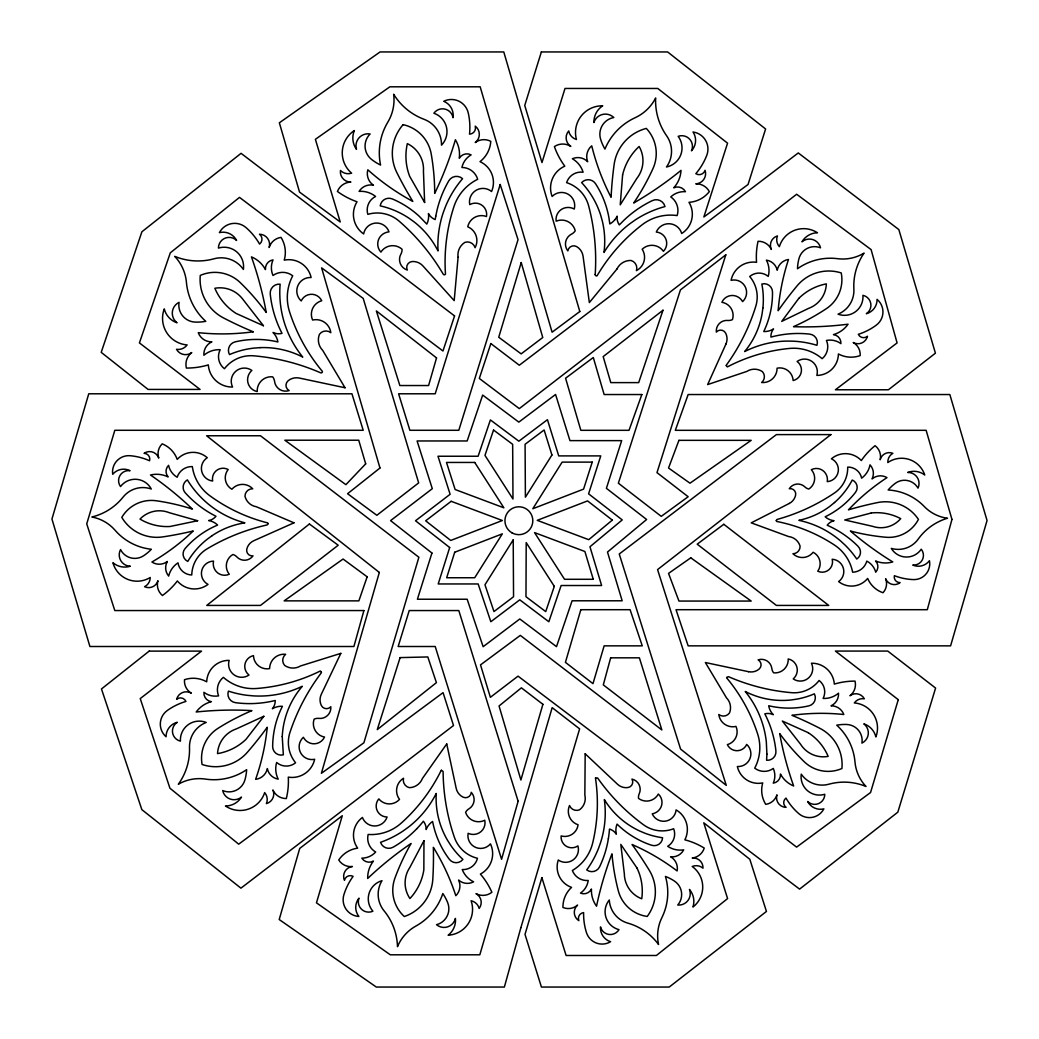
<?xml version="1.0" encoding="UTF-8"?>
<svg xmlns="http://www.w3.org/2000/svg" width="1039" height="1039" viewBox="0 0 1039 1039"><rect width="100%" height="100%" fill="white"/><g stroke="black" fill="none" stroke-linecap="round" stroke-linejoin="round"><path stroke-width="1.5" d="M776.289 520.487L776.627 521.435A162.798 162.798 0 0 1 834.239 544.878A42.391 42.391 0 0 1 852.655 572.216A14.988 14.988 0 0 0 866.799 561.112A17.65 17.65 0 0 1 875.734 572.19A8.143 8.143 0 0 0 875.565 560.956A25.52 25.52 0 0 0 892.774 561.93A325.623 325.623 0 0 1 850.396 531.02A216.164 216.164 0 0 0 885.812 537.241A33.352 33.352 0 0 0 918.437 519.383A39.599 39.599 0 0 0 877.552 502.577A354.13 354.13 0 0 0 848.473 509.824A210.969 210.969 0 0 1 886.994 477.628A12.858 12.858 0 0 0 872.059 478.94A12.39 12.39 0 0 0 870.02 464.849A21.403 21.403 0 0 1 861.63 478.161A13.819 13.819 0 0 0 847.694 467.095A30.365 30.365 0 0 1 834.33 493.083A194.994 194.994 0 0 1 777.172 519.422L776.289 520.487M423.964 840.707L423.847 869.864A54.288 54.288 0 0 1 409.937 898.527A27.624 27.624 0 0 1 409.834 867.461L423.964 840.707M585.178 753.794L584.853 795.134A14.169 14.169 0 0 1 579.567 809.797A7.546 7.546 0 0 1 569.528 805.524A14.182 14.182 0 0 0 578.074 824.771A13.325 13.325 0 0 1 561.138 835.927A10.741 10.741 0 0 0 577.905 845.889A12.806 12.806 0 0 1 558.281 860.019A21.65 21.65 0 0 0 571.554 887.384A26.65 26.65 0 0 0 562.93 907.45A13.806 13.806 0 0 0 577.554 905.099A9.754 9.754 0 0 0 578.84 920.645A5.844 5.844 0 0 1 583.619 912.606A60.963 60.963 0 0 0 586.49 932.684A16.39 16.39 0 0 0 610.594 941.711A14.455 14.455 0 0 1 600.49 926.892A10.143 10.143 0 0 0 619.01 929.645A18.468 18.468 0 0 1 609.283 900.008A25.572 25.572 0 0 0 627.816 923.126A57.716 57.716 0 0 1 658.557 944.503A41.144 41.144 0 0 1 661.895 917.619A56.716 56.716 0 0 0 665.441 876.435A46.261 46.261 0 0 1 674.454 881.085A16.117 16.117 0 0 1 677.753 905.034A11.429 11.429 0 0 0 689.454 889.449A18.364 18.364 0 0 1 692.961 907.034A25.352 25.352 0 0 0 692.208 866.487A10.338 10.338 0 0 1 703 868.175A9.754 9.754 0 0 0 692.208 858.019A14.169 14.169 0 0 0 704.234 848.071A71.457 71.457 0 0 0 684.857 839.824A22.624 22.624 0 0 0 676.09 809.888A12.481 12.481 0 0 1 652.232 813.823A12.338 12.338 0 0 0 657.895 811.199A11.39 11.39 0 0 0 658.336 794.043A13.325 13.325 0 0 1 638.53 798.381A8.507 8.507 0 0 1 639.232 793.757A10.546 10.546 0 0 0 631.946 779.081A5.624 5.624 0 0 1 627.959 787.549A12.533 12.533 0 0 1 617.543 784.276L585.178 753.794M282.244 736.534L283.348 754.834A8.507 8.507 0 0 1 272.647 746.547A90.913 90.913 0 0 1 273.828 732.677L274.452 729.261A90.913 90.913 0 0 1 282.413 706.299A17.221 17.221 0 0 0 272.361 708.767A12.442 12.442 0 0 0 275.231 700.494A106.874 106.874 0 0 1 258.789 703.208L255.451 703.455A106.874 106.874 0 0 1 235.476 702.676A8.715 8.715 0 0 1 228.411 691.117A99.25 99.25 0 0 0 246.892 695.286L253.191 695.87A99.25 99.25 0 0 0 302.31 686.272A83.393 83.393 0 0 0 282.244 736.534M726.261 365.52L727.365 366.897A169.461 169.461 0 0 1 789.406 348.442A44.132 44.132 0 0 1 822.174 358.676A15.598 15.598 0 0 0 826.434 340.441A18.377 18.377 0 0 1 840.915 343.623A8.481 8.481 0 0 0 833.46 334.61A26.572 26.572 0 0 0 848.058 324.194A338.948 338.948 0 0 1 793.523 326.675A225.008 225.008 0 0 0 826.343 308.674A34.729 34.729 0 0 0 841.226 272.932A41.222 41.222 0 0 0 797.069 285.881A368.624 368.624 0 0 0 778.159 310.7A219.606 219.606 0 0 1 788.497 259.477A13.377 13.377 0 0 0 777.224 270.257A12.897 12.897 0 0 0 766.392 260.14A22.274 22.274 0 0 1 768.25 276.413A14.39 14.39 0 0 0 749.716 276.504A31.612 31.612 0 0 1 755.782 306.31A202.969 202.969 0 0 1 726.495 364.91L726.261 365.52M321.428 672.194L321.168 673.025A207.242 207.242 0 0 0 290.024 732.222A32.274 32.274 0 0 0 295.57 762.782A14.689 14.689 0 0 1 276.647 762.47A22.741 22.741 0 0 0 278.192 779.133A13.169 13.169 0 0 1 267.361 768.574A13.663 13.663 0 0 1 255.62 779.341A224.229 224.229 0 0 0 267.257 727.261A376.391 376.391 0 0 1 247.438 752.197A42.08 42.08 0 0 1 202.085 764.47A35.456 35.456 0 0 1 218.034 728.313A229.749 229.749 0 0 1 251.932 710.624A346.091 346.091 0 0 0 196.202 712.001A27.131 27.131 0 0 1 211.333 701.676A8.663 8.663 0 0 1 203.917 692.312A18.767 18.767 0 0 0 218.619 695.87A15.923 15.923 0 0 1 223.372 677.35A45.067 45.067 0 0 0 256.594 688.493A173.032 173.032 0 0 0 320.324 670.986L321.428 672.194M766.899 754.106L766.6 760.249A8.468 8.468 0 0 0 775.912 750.95A103.926 103.926 0 0 0 772.99 735.015L772.107 731.885A103.926 103.926 0 0 0 764.821 713.858A12.104 12.104 0 0 1 773.302 714.702A16.741 16.741 0 0 1 768.691 705.741A88.406 88.406 0 0 0 788.822 708.117L792.199 708.066A88.406 88.406 0 0 0 808.952 705.845A8.273 8.273 0 0 0 814.355 693.844A81.094 81.094 0 0 1 797.303 699.052L791.419 699.935A81.094 81.094 0 0 1 745.236 691.48A96.51 96.51 0 0 1 766.327 741.833L766.899 754.106M268.075 523.695L267.101 524.955A200.839 200.839 0 0 0 206.891 548.969A31.274 31.274 0 0 0 191.747 574.983A14.234 14.234 0 0 1 178.007 562.839A22.04 22.04 0 0 0 168.669 576.087A12.767 12.767 0 0 1 167.318 561.489A13.234 13.234 0 0 1 151.902 562.021A217.294 217.294 0 0 0 193.254 530.981A364.741 364.741 0 0 1 162.941 536.877A40.781 40.781 0 0 1 121.797 517.383A34.352 34.352 0 0 1 156.318 500.772A222.645 222.645 0 0 1 192.423 509.071A335.389 335.389 0 0 0 150.499 475.005A26.287 26.287 0 0 1 168.136 476.927A8.39 8.39 0 0 1 168.565 465.355A18.183 18.183 0 0 0 177.162 477.239A15.429 15.429 0 0 1 192.319 466.576A43.664 43.664 0 0 0 209.787 495.694A167.682 167.682 0 0 0 267.763 522.916L268.075 523.695M622.608 174.877L620.231 204.852L636.829 178.422A28.482 28.482 0 0 0 639.128 146.486A55.963 55.963 0 0 0 622.608 174.877M458.082 257.295L454.186 300.635L422.86 265.867A13.195 13.195 0 0 0 412.223 261.529A5.922 5.922 0 0 0 407.301 270.062A11.104 11.104 0 0 1 400.924 254.036A8.961 8.961 0 0 0 402.054 249.243A14.027 14.027 0 0 0 380.897 252.1A11.987 11.987 0 0 1 382.846 234.139A12.988 12.988 0 0 1 389.015 231.866A13.143 13.143 0 0 0 363.65 233.944A23.806 23.806 0 0 1 357.026 201.774A75.224 75.224 0 0 1 337.415 191.449A14.91 14.91 0 0 1 350.883 182.059A10.26 10.26 0 0 1 340.441 170.474A10.884 10.884 0 0 0 351.611 173.175A26.676 26.676 0 0 1 354.325 130.563A19.325 19.325 0 0 0 356.494 149.33A12.039 12.039 0 0 1 370.118 133.979A16.962 16.962 0 0 0 371.507 159.383A48.703 48.703 0 0 0 380.56 165.045A59.704 59.704 0 0 1 387.833 122.134A43.313 43.313 0 0 0 393.651 94.237A60.756 60.756 0 0 0 424.055 119.303A26.923 26.923 0 0 1 441.497 145.161A19.442 19.442 0 0 0 433.86 113.225A10.676 10.676 0 0 1 453.043 117.706A15.208 15.208 0 0 0 443.731 101.29A17.247 17.247 0 0 1 468.225 112.848A64.171 64.171 0 0 1 469.511 134.161A6.156 6.156 0 0 0 475.226 126.135A10.26 10.26 0 0 1 475.226 142.551A14.533 14.533 0 0 1 490.785 141.356A28.053 28.053 0 0 1 480.005 161.655A22.793 22.793 0 0 1 491.564 191.514A13.481 13.481 0 0 0 469.758 204.631A11.299 11.299 0 0 1 486.486 216.528A14.027 14.027 0 0 0 467.758 226.788A14.936 14.936 0 0 1 475.07 247.711A7.935 7.935 0 0 0 464.901 242.36A14.91 14.91 0 0 0 458.082 257.295M762.912 307.921L762.081 313.856A81.665 81.665 0 0 1 744.677 351.559A97.198 97.198 0 0 1 786.393 341.091L792.588 341.156A97.198 97.198 0 0 1 816.94 345.299A8.533 8.533 0 0 0 809.797 334.129A104.666 104.666 0 0 0 783.718 334.48L780.484 334.987A104.666 104.666 0 0 0 770.912 337.091A12.182 12.182 0 0 1 773.548 328.921A16.871 16.871 0 0 1 763.756 331.545A89.042 89.042 0 0 0 767.639 322.077L768.691 318.843A89.042 89.042 0 0 0 772.496 291.933A8.325 8.325 0 0 0 761.847 284.05A81.665 81.665 0 0 1 762.912 307.921M726.729 677.48L726.69 677.909A168.266 168.266 0 0 1 757.717 734.209A43.82 43.82 0 0 1 754.717 768.146A15.494 15.494 0 0 0 773.302 768.431A18.247 18.247 0 0 1 773.289 783.146A8.416 8.416 0 0 0 780.458 774.003A26.378 26.378 0 0 0 793.64 785.978A336.545 336.545 0 0 1 779.705 733.599A223.411 223.411 0 0 0 804.108 761.626A34.482 34.482 0 0 0 841.928 768.509A40.924 40.924 0 0 0 820.031 728.404A366.014 366.014 0 0 0 791.952 715.313A218.047 218.047 0 0 1 843.824 714.507A13.286 13.286 0 0 0 830.992 705.845A12.806 12.806 0 0 0 838.512 693.195A22.118 22.118 0 0 1 823.109 698.442A14.286 14.286 0 0 0 819.109 680.48A31.378 31.378 0 0 1 791.471 692.675A201.54 201.54 0 0 1 728.43 676.649L726.729 677.48M435.757 216.177L435.185 219.567A12.832 12.832 0 0 1 429.224 214.878L428.432 213.566L428.613 215.372A17.754 17.754 0 0 1 426.808 224.112L419.34 216.372A93.731 93.731 0 0 0 392.339 198.943A8.767 8.767 0 0 0 380.222 205.865A85.964 85.964 0 0 1 409.067 218.255L414.171 221.943A85.964 85.964 0 0 1 438.029 250.97A102.316 102.316 0 0 1 443.302 212.45L445.601 206.345A102.316 102.316 0 0 1 462.576 178.669A8.987 8.987 0 0 0 448.783 180.838A110.173 110.173 0 0 0 437.198 209.449L435.757 216.177M608.347 838.798L607.776 842.019A104.666 104.666 0 0 1 599.607 866.786A8.533 8.533 0 0 1 586.723 869.916A97.198 97.198 0 0 0 598.581 848.227L600.646 842.395A97.198 97.198 0 0 0 604.334 799.549A81.665 81.665 0 0 0 639.66 830.992L645.18 833.317A81.665 81.665 0 0 0 662.583 837.759A8.325 8.325 0 0 1 651.648 845.265A89.042 89.042 0 0 1 633.128 836.681L630.257 834.849A89.042 89.042 0 0 1 617.049 824.109A16.871 16.871 0 0 0 616.335 834.213A12.182 12.182 0 0 0 609.477 829.057A104.666 104.666 0 0 1 608.347 838.798M610.659 657.83L603.308 684.883L661.856 729.949L639.388 657.83L610.659 657.83M951.958 519.422L927.308 609.698L676.025 609.698L688.156 645.855L950.594 645.855L987.05 520.513L949.841 394.534L688.156 394.534L675.324 430.315L926.139 430.315L951.958 519.422M363.897 610.555L353.909 646.505L89.912 646.505L51.95 519.032L88.757 393.794L351.948 393.794L363.208 430.289L114.822 430.289L86.731 523.864L114.81 610.555L363.897 610.555M520.864 927.723L504.37 987.05L376.313 987.05L279.205 919.528L299.726 848.421L342.286 815.719L316.466 902.826L390.313 954.802L479.81 954.802L552.164 707.65L579.619 728.871L520.864 927.723M518.123 801.238L501.577 859.292L435.211 646.505L398.158 646.505L409.223 610.555L458.809 610.555L518.123 801.238M436.536 357.923L428.588 385.534L399.859 385.534L376.365 310.934L436.536 357.923M379.326 572.45L321.389 773.302L363.897 742.781L418.886 557.255L260.49 435.77L206.631 435.77L379.326 572.45M542.903 704.312L520.903 779.99L499.045 705.975L521.396 687.831L542.903 704.312M580.84 609.698L565.424 662.363L592.983 683.649L604.14 645.855L642.258 645.855L630.089 609.698L580.84 609.698M541.877 877.63L525.007 934.386L541.423 987.05L669.233 987.05L766.444 911.45L749.833 859.292L703.767 822.797L727.586 898.592L656.401 955.49L566.099 955.49L541.877 877.63M898.267 699.676L870.565 792.51L796.601 847.123L520.305 635.387L480.525 664.882L490.369 697.312L518.045 676.142L799.588 889.124L897.826 812.173L935.594 688.078L887.748 651.076L835.421 651.076L898.267 699.676M521.227 262.555L498.733 337.246L521.149 353.87L542.761 337.519L521.227 262.555M500.201 184.513L435.211 393.794L398.612 393.794L409.873 430.289L458.809 430.289L518.032 239.671L500.201 184.513M541.358 51.95L524.747 105.459L541.981 162.578L565.008 88.458L657.778 88.458L727.56 143.174L703.858 216.982L748.041 184.513L765.6 128.979L667.622 51.95L541.358 51.95M431.938 553.034L417.405 599.23L467.16 599.23L483.135 646.7L519.799 618.971L556.501 646.648L572.086 600.789L622.166 600.789L607.49 552.047L646.622 519.5L606.399 488.317L621.673 440.627L569.956 440.627L555.566 394.482L518.825 422.12L482.667 395.08L467.16 440.965L417.081 440.965L432.302 488.681L390.586 520.617L431.938 553.034M449.679 547.527L438.211 583.957L478.148 583.957L490.837 621.725L519.786 599.828L548.839 621.738L561.138 585.515L601.62 585.515L589.957 546.761L622.244 519.916L588.594 493.837L600.75 455.9L558.722 455.9L547.436 419.704L518.851 441.198L490.395 419.925L478.122 456.238L437.99 456.238L450.121 494.278L415.522 520.76L449.679 547.527M454.705 552.241L446.679 577.749L474.706 577.749L502.344 533.838L454.705 552.241M725.819 254.841L656.986 472.628L688.156 496.733L661.246 516.357L618.374 483.2L680.441 289.894L725.819 254.841M400.106 657.609L377.274 729.612L436.419 682.636L427.808 656.947L400.106 657.609M592.23 462.121L583.58 489.122L532.812 508.733L562.151 462.121L592.23 462.121M454.562 315.934L442.965 351L239.502 197.384L170.305 252.828L139.421 342.909L200.072 389.43L148.083 389.43L101.212 352.351L141.901 231.775L241.061 153.33L454.562 315.934M490.85 343.571L479.317 378.443L519.279 408.613L796.653 194.254L871.111 249.607L897.086 342.922L835.421 389.768L888.423 389.768L935.425 353.169L898.839 229.58L798.277 152.941L519.305 365.234L490.85 343.571M662.986 310.232L638.686 382.612L610.776 382.612L603.178 356.598L662.986 310.232M493.538 430.029L484.966 455.394L512.98 499.006L512.656 444.328L493.538 430.029M554.294 586.347L545.722 611.607L525.981 596.724L526.202 542.592L554.294 586.347M367.157 576.801L358.871 600.867L284.154 600.867L343.065 559.047L367.157 576.801M641.842 394.534L629.011 430.315L580.84 430.315L565.58 378.209L593.295 357.52L604.14 394.534L641.842 394.534M678.935 440.341L668.545 468.005L689.987 483.2L751.184 440.341L678.935 440.341M725.936 344.052L707.65 384.573L746.846 371.417A14.169 14.169 0 0 1 762.431 371.637A7.546 7.546 0 0 1 761.665 382.521A14.182 14.182 0 0 0 777.081 368.183A13.325 13.325 0 0 1 793.147 380.547A10.741 10.741 0 0 0 797.108 361.455A12.806 12.806 0 0 1 816.849 375.417A21.65 21.65 0 0 0 838.408 353.961A26.65 26.65 0 0 0 860.175 355.585A13.806 13.806 0 0 0 853.201 342.506A9.754 9.754 0 0 0 867.474 336.246A5.844 5.844 0 0 1 858.318 334.324A60.963 60.963 0 0 0 876.371 325.077A16.39 16.39 0 0 0 877.059 299.349A14.455 14.455 0 0 1 866.344 313.726A10.143 10.143 0 0 0 862.915 295.323A18.468 18.468 0 0 1 838.044 314.168A25.572 25.572 0 0 0 853.876 289.115A57.716 57.716 0 0 1 864.071 253.1A41.144 41.144 0 0 1 837.577 258.685A56.716 56.716 0 0 0 797.484 268.75A46.261 46.261 0 0 1 798.939 258.711A16.117 16.117 0 0 1 820.524 247.802A11.429 11.429 0 0 0 801.965 241.814A18.364 18.364 0 0 1 817.459 232.762A25.352 25.352 0 0 0 779.354 246.672A10.338 10.338 0 0 1 777.445 235.918A9.754 9.754 0 0 0 771.354 249.425A14.169 14.169 0 0 0 758.041 241.295A71.457 71.457 0 0 0 756.548 262.309A22.624 22.624 0 0 0 731.092 280.348A12.481 12.481 0 0 1 742.586 301.622A12.338 12.338 0 0 0 738.248 297.128A11.39 11.39 0 0 0 721.884 302.284A13.325 13.325 0 0 1 732.443 319.596A8.507 8.507 0 0 1 727.845 320.454A10.546 10.546 0 0 0 716.339 332.103A5.624 5.624 0 0 1 725.651 333.129A12.533 12.533 0 0 1 725.936 344.052M340.818 653.375L321.285 694.338A12.793 12.793 0 0 0 321.35 705.494A5.74 5.74 0 0 0 330.831 706.728A10.767 10.767 0 0 1 318.843 718.391A8.689 8.689 0 0 0 314.129 719.157A13.598 13.598 0 0 0 324.532 737.054A11.624 11.624 0 0 1 307.713 741.976A12.598 12.598 0 0 1 303.388 737.3A12.754 12.754 0 0 0 314.661 759.262A23.092 23.092 0 0 1 288.297 777.133A72.964 72.964 0 0 1 286.322 798.549A14.468 14.468 0 0 1 272.906 789.965A9.948 9.948 0 0 1 266.4 803.615A10.546 10.546 0 0 0 264.672 792.601A25.884 25.884 0 0 1 225.489 805.991A18.754 18.754 0 0 0 241.49 797.082A11.676 11.676 0 0 1 222.684 790.575A16.455 16.455 0 0 0 244.931 779.886A47.236 47.236 0 0 0 246.646 769.678A57.911 57.911 0 0 1 205.501 779.094A42.002 42.002 0 0 0 178.331 784.237A58.924 58.924 0 0 0 189.501 747.677A26.105 26.105 0 0 1 206.203 722.443A18.858 18.858 0 0 0 180.422 741.145A10.351 10.351 0 0 1 177.318 722.287A14.754 14.754 0 0 0 166.058 736.742A16.741 16.741 0 0 1 167.331 710.481A62.249 62.249 0 0 1 185.942 701.429A5.974 5.974 0 0 0 176.63 699.286A9.948 9.948 0 0 1 191.345 693.195A14.091 14.091 0 0 1 184.5 679.701A27.209 27.209 0 0 1 206.696 681.818A22.118 22.118 0 0 1 229.164 660.375A13.078 13.078 0 0 0 249.009 675.038A10.961 10.961 0 0 1 253.464 655.635A13.598 13.598 0 0 0 269.608 668.609A14.481 14.481 0 0 1 285.647 654.297A7.702 7.702 0 0 0 284.621 665.402A14.468 14.468 0 0 0 300.544 665.96L340.818 653.375M595.581 777.99L595.477 778.185A169.461 169.461 0 0 1 592.711 842.85A44.132 44.132 0 0 1 572.372 870.5A15.598 15.598 0 0 0 588.217 880.475A18.377 18.377 0 0 1 580.502 893.124A8.481 8.481 0 0 0 591.451 889.007A26.572 26.572 0 0 0 596.542 906.203A338.948 338.948 0 0 1 611.958 853.837A225.008 225.008 0 0 0 618.296 890.735A34.729 34.729 0 0 0 647.245 916.437A41.222 41.222 0 0 0 649.375 870.461A368.624 368.624 0 0 0 632.063 844.512A219.606 219.606 0 0 1 677.129 870.955A13.377 13.377 0 0 0 670.61 856.785A12.897 12.897 0 0 0 683.701 849.837A22.274 22.274 0 0 1 667.7 846.304A14.39 14.39 0 0 0 673.662 828.745A31.612 31.612 0 0 1 643.505 824.771A202.969 202.969 0 0 1 597.633 778.003L595.581 777.99M551.93 455.017L525.396 497.2L525.085 444.289L544.124 429.977L551.93 455.017M513.214 539.877L484.966 584.775L493.98 611.555L513.552 596.75L513.214 539.877M446.731 743.924L422.444 778.445A14.468 14.468 0 0 1 409.47 787.679A7.702 7.702 0 0 1 403.522 778.25A14.481 14.481 0 0 0 399.508 799.381A13.598 13.598 0 0 1 378.806 798.9A10.961 10.961 0 0 0 387.092 817.005A13.078 13.078 0 0 1 362.416 817.459A22.118 22.118 0 0 0 357.65 848.149A27.209 27.209 0 0 0 338.74 859.98A14.091 14.091 0 0 0 352.39 866.513A9.948 9.948 0 0 0 344.428 880.306A5.974 5.974 0 0 1 353.117 876.345A62.249 62.249 0 0 0 343.857 894.865A16.741 16.741 0 0 0 358.845 916.45A14.754 14.754 0 0 1 358.974 898.138A10.351 10.351 0 0 0 372.91 911.216A18.858 18.858 0 0 1 381.988 880.682A26.105 26.105 0 0 0 384.105 910.865A58.924 58.924 0 0 1 397.482 946.672A42.002 42.002 0 0 1 415.912 926.048A57.911 57.911 0 0 0 442.822 893.54A47.236 47.236 0 0 1 447.692 902.67A16.455 16.455 0 0 1 436.523 924.697A11.676 11.676 0 0 0 455.42 918.411A18.754 18.754 0 0 1 448.134 935.217A25.884 25.884 0 0 0 471.083 900.748A10.546 10.546 0 0 1 479.161 908.437A9.948 9.948 0 0 0 476.005 893.631A14.468 14.468 0 0 0 491.876 892.28A72.964 72.964 0 0 0 480.408 874.098A23.092 23.092 0 0 0 490.447 843.863A12.754 12.754 0 0 1 468.134 833.304A12.598 12.598 0 0 0 474.407 834.382A11.624 11.624 0 0 0 484.758 820.239A13.598 13.598 0 0 1 465.602 812.368A8.689 8.689 0 0 1 468.875 808.887A10.767 10.767 0 0 0 471.29 792.341A5.74 5.74 0 0 1 463.017 797.134A12.793 12.793 0 0 1 456.186 788.328L446.731 743.924M798.744 298.427L781.744 321.376L808.407 308.453A27.053 27.053 0 0 0 826.343 283.881A53.171 53.171 0 0 0 798.744 298.427M263.841 716.287L245.996 739.352A54.288 54.288 0 0 1 217.515 753.613A27.624 27.624 0 0 1 236.334 728.91L263.841 716.287M616.984 268.971L589.347 302.583L583.061 256.204A13.195 13.195 0 0 0 576.71 246.633A5.922 5.922 0 0 0 567.839 250.906A11.104 11.104 0 0 1 571.606 234.074A8.961 8.961 0 0 0 575.229 230.762A14.027 14.027 0 0 0 556.151 221.19A11.987 11.987 0 0 1 567.878 207.449A12.988 12.988 0 0 1 574.255 209.047A13.143 13.143 0 0 0 552.125 196.462A23.806 23.806 0 0 1 564.787 166.162A75.224 75.224 0 0 1 554.397 146.577A14.91 14.91 0 0 1 570.827 146.408A10.26 10.26 0 0 1 568.723 130.953A10.884 10.884 0 0 0 576.437 139.486A26.676 26.676 0 0 1 602.685 105.822A19.325 19.325 0 0 0 593.905 122.537A12.039 12.039 0 0 1 613.802 117.524A16.962 16.962 0 0 0 600.633 139.304A48.703 48.703 0 0 0 604.932 149.084A59.704 59.704 0 0 1 635.115 117.732A43.313 43.313 0 0 0 655.648 97.965A60.756 60.756 0 0 0 666.635 135.797A26.923 26.923 0 0 1 666.48 166.993A19.442 19.442 0 0 0 678.168 136.317A10.676 10.676 0 0 1 691.48 150.824A15.208 15.208 0 0 0 693.039 132.005A17.247 17.247 0 0 1 706.767 155.369A64.171 64.171 0 0 1 695.818 173.695A6.156 6.156 0 0 0 705.065 170.292A10.26 10.26 0 0 1 695.805 183.851A14.533 14.533 0 0 1 709.325 191.618A28.053 28.053 0 0 1 688.987 202.319A22.793 22.793 0 0 1 681.714 233.502A13.481 13.481 0 0 0 656.297 232.061A11.299 11.299 0 0 1 663.414 251.308A14.027 14.027 0 0 0 642.18 249.23A14.936 14.936 0 0 1 636.413 270.634A7.935 7.935 0 0 0 631.037 260.477A14.91 14.91 0 0 0 616.984 268.971M614.685 219.93L614.088 220.606A17.754 17.754 0 0 1 609.841 223.943L608.776 216.852A93.731 93.731 0 0 0 595.555 183.721A8.767 8.767 0 0 0 581.645 182.617A85.964 85.964 0 0 1 600.633 215.034L602.334 221.112A85.964 85.964 0 0 1 603.984 252.451A102.316 102.316 0 0 1 630.05 223.606L635.387 219.852A102.316 102.316 0 0 1 664.999 206.553A8.987 8.987 0 0 0 652.388 200.579A110.173 110.173 0 0 0 624.166 220.021L619.322 224.905A12.832 12.832 0 0 1 617.647 221.463L617.426 220.723A12.832 12.832 0 0 1 617.127 216.151A17.754 17.754 0 0 1 614.685 219.93M365.689 463.836L345.896 484.668L284.842 440.211L358.728 440.211L365.689 463.836M416.782 828.758L414.418 831.122A106.874 106.874 0 0 1 393.171 847.175A8.715 8.715 0 0 1 380.534 842.304A99.25 99.25 0 0 0 403.093 830.992L408.223 827.291A99.25 99.25 0 0 0 436.224 793.471A83.393 83.393 0 0 0 447.588 840.395L450.887 845.564A83.393 83.393 0 0 0 462.9 859.409A8.507 8.507 0 0 1 449.368 859.344A90.913 90.913 0 0 1 438.809 841.382L437.458 838.174A90.913 90.913 0 0 1 432.614 821.472A17.221 17.221 0 0 0 426.146 829.551A12.442 12.442 0 0 0 423.38 821.239A106.874 106.874 0 0 1 416.782 828.758M612.322 520.097L588.749 539.683L537.254 520.344L587.554 500.902L612.322 520.097M834.525 502.525L830.057 506.162A78.457 78.457 0 0 1 798.835 520.344A93.38 93.38 0 0 1 840.993 541.319L845.356 545.358A93.38 93.38 0 0 1 856.772 559.047A8.195 8.195 0 0 0 858.11 546.384A100.549 100.549 0 0 0 841.019 532.63L838.356 530.981A100.549 100.549 0 0 0 827.187 525.24A11.702 11.702 0 0 1 834.07 520.708A16.208 16.208 0 0 1 825.161 516.786A85.536 85.536 0 0 0 833.746 512.032L836.486 510.227A85.536 85.536 0 0 0 855.5 492.343A8 8 0 0 0 852.253 480.031A78.457 78.457 0 0 1 834.525 502.525M149.174 651.115L101.471 688.961L141.849 809.641L240.931 888.163L453.511 725.521L443.069 692.649L238.697 844.175L169.928 788.211L140.239 698.585L201.527 651.115L149.174 651.115M309.388 524.007L206.761 605.425L260.49 605.425L338.207 545.228L309.388 524.007M379.962 468.018L347.571 493.72L376.845 515.292L418.665 482.888L363.208 298.401L321.622 267.867L379.962 468.018M830.875 434.601L657.57 569.606L726.287 785.38L680.584 749.08L619.244 553.995L776.406 434.601L830.875 434.601M451.16 501.305L425.665 520.812L450.731 540.462L502.344 520.513L451.16 501.305M723.793 524.292L697.208 544.176L776.406 605.425L828.719 605.425L723.793 524.292M579.814 311.518L552.099 332.194L480.174 86.808L389.872 86.808L315.388 139.317L340.234 221.969L299.544 192.098L279.348 122.797L380.079 51.95L503.785 51.95L579.814 311.518M211.995 535.734L207.203 539.241A80.808 80.808 0 0 0 187.76 561.424A8.234 8.234 0 0 1 185.085 548.579A88.107 88.107 0 0 1 205.605 531.215L208.514 529.5A88.107 88.107 0 0 1 217.606 525.072A16.689 16.689 0 0 0 208.644 520.552A12.052 12.052 0 0 0 215.969 516.266A103.562 103.562 0 0 1 187.501 495.226L185.306 492.863A8.442 8.442 0 0 1 183.487 489.603L183.228 488.382A8.442 8.442 0 0 1 187.371 479.901A96.172 96.172 0 0 0 244.879 522.838A80.808 80.808 0 0 0 211.995 535.734M690.792 557.826L668.545 573.398L678.948 601.062L751.184 601.062L690.792 557.826M789.289 503.447L751.236 522.851L788.523 536.527A13.611 13.611 0 0 1 800.082 546.059A7.247 7.247 0 0 1 792.965 553.761A13.624 13.624 0 0 0 813.134 552.267A12.806 12.806 0 0 1 817.745 571.19A10.312 10.312 0 0 0 832.187 559.255A12.299 12.299 0 0 1 838.603 581.58A20.806 20.806 0 0 0 867.656 578.437A25.598 25.598 0 0 0 883.007 592.737A13.26 13.26 0 0 0 885.618 578.736A9.364 9.364 0 0 0 900.099 582.619A5.624 5.624 0 0 1 894.371 575.684A58.561 58.561 0 0 0 913.463 579.593A15.741 15.741 0 0 0 929.437 560.722A13.884 13.884 0 0 1 912.761 565.06A9.741 9.741 0 0 0 921.242 549.202A17.741 17.741 0 0 1 891.293 548.397A24.572 24.572 0 0 0 918.203 539.124A55.444 55.444 0 0 1 947.49 518.24A39.521 39.521 0 0 1 924.268 506.513A54.496 54.496 0 0 0 888.163 489.979A44.443 44.443 0 0 1 895.28 483.33A15.481 15.481 0 0 1 918.008 488.109A10.987 10.987 0 0 0 907.696 472.459A17.637 17.637 0 0 1 924.749 474.992A24.352 24.352 0 0 0 887.826 462.537A9.922 9.922 0 0 1 892.852 453.329A9.364 9.364 0 0 0 880.163 459.783A13.611 13.611 0 0 0 875.072 445.692A68.652 68.652 0 0 0 861.331 460.55A21.728 21.728 0 0 0 831.421 458.783A12 12 0 0 1 827.252 481.641A11.845 11.845 0 0 0 826.706 475.667A10.935 10.935 0 0 0 811.329 469.706A12.806 12.806 0 0 1 808.849 489.031A8.182 8.182 0 0 1 804.887 486.901A10.13 10.13 0 0 0 789.263 488.733A5.403 5.403 0 0 1 795.627 495.096A12.039 12.039 0 0 1 789.289 503.447M441.406 770.289L441.198 770.38A173.032 173.032 0 0 1 401.288 823.07A45.067 45.067 0 0 1 368.157 834.46A15.923 15.923 0 0 0 375.663 852.032A18.767 18.767 0 0 1 361.832 858.162A8.663 8.663 0 0 0 373.417 861.084A27.131 27.131 0 0 0 367.689 878.475A346.091 346.091 0 0 1 411.067 843.473A229.749 229.749 0 0 0 394.937 878.124A35.456 35.456 0 0 0 404.301 916.528A42.08 42.08 0 0 0 432.808 879.176A376.391 376.391 0 0 0 433.354 847.33A224.229 224.229 0 0 1 455.822 895.735A13.663 13.663 0 0 0 458.589 880.046A13.169 13.169 0 0 0 473.602 881.825A22.741 22.741 0 0 1 462.238 869.552A14.689 14.689 0 0 0 477.446 858.279A32.274 32.274 0 0 1 454.433 837.421A207.242 207.242 0 0 1 443.108 771.483L441.406 770.289M293.959 522.825L253.776 540.722A12.403 12.403 0 0 0 246.814 548.982A5.559 5.559 0 0 0 253.009 555.865A10.442 10.442 0 0 1 236.84 556.904A8.416 8.416 0 0 0 232.879 554.501A13.182 13.182 0 0 0 229.281 574.242A11.273 11.273 0 0 1 213.8 567.281A12.208 12.208 0 0 1 213.553 561.112A12.351 12.351 0 0 0 208.034 584.399A22.377 22.377 0 0 1 177.357 580.97A70.704 70.704 0 0 1 162.435 595.503A14.014 14.014 0 0 1 157.954 580.736A9.65 9.65 0 0 1 144.564 586.71A10.221 10.221 0 0 0 150.226 577.502A25.079 25.079 0 0 1 112.913 562.696A18.17 18.17 0 0 0 130.317 566.216A11.312 11.312 0 0 1 120.55 549.579A15.949 15.949 0 0 0 143.681 555.709A45.781 45.781 0 0 0 151.356 549.267A56.119 56.119 0 0 1 115.121 530.306A40.703 40.703 0 0 0 91.861 516.993A57.106 57.106 0 0 0 123.096 497.097A25.3 25.3 0 0 1 151.291 489.005A18.273 18.273 0 0 0 120.524 486.564A10.026 10.026 0 0 1 130.096 470.706A14.299 14.299 0 0 0 112.719 474.278A16.221 16.221 0 0 1 130.161 455.718A60.327 60.327 0 0 1 149.59 460.771A5.792 5.792 0 0 0 144.07 453.329A9.65 9.65 0 0 1 158.759 458.095A13.663 13.663 0 0 1 162.201 443.848A26.365 26.365 0 0 1 177.214 459.381A21.429 21.429 0 0 1 207.268 457.718A12.676 12.676 0 0 0 212.67 481.018A10.624 10.624 0 0 1 228.164 469.524A13.182 13.182 0 0 0 231.892 489.239A14.039 14.039 0 0 1 252.724 488.785A7.455 7.455 0 0 0 244.97 496.317A14.014 14.014 0 0 0 256.347 506.746L293.959 522.825M871.266 512.98L844.746 519.981L872.5 526.305A25.988 25.988 0 0 0 900.709 518.643A51.08 51.08 0 0 0 871.266 512.98M197.631 520.734L169.967 526.5A52.612 52.612 0 0 1 140.005 519.097A26.767 26.767 0 0 1 169.422 512.734L197.631 520.734M253.243 331.805L248.685 332.376A231.165 231.165 0 0 1 198.241 332.662A14.078 14.078 0 0 0 211.865 341.844A13.585 13.585 0 0 0 203.891 355.247A23.455 23.455 0 0 1 220.203 349.688A15.143 15.143 0 0 0 224.45 368.728A33.274 33.274 0 0 1 253.75 355.819A213.657 213.657 0 0 1 320.583 372.793A1.325 1.325 0 0 0 322.428 371.455A178.383 178.383 0 0 1 289.543 311.778A46.456 46.456 0 0 1 292.712 275.79A16.416 16.416 0 0 0 273.01 275.491A19.338 19.338 0 0 1 273.036 259.893A8.922 8.922 0 0 0 265.439 269.582A27.962 27.962 0 0 0 251.451 256.893A356.793 356.793 0 0 1 266.231 312.427A236.853 236.853 0 0 0 240.36 282.712A36.547 36.547 0 0 0 200.267 275.413A43.391 43.391 0 0 0 223.489 317.921A388.028 388.028 0 0 0 250.724 330.74L253.243 331.805M260.101 347.636L253.802 348.117A85.964 85.964 0 0 0 229.489 354.572A8.767 8.767 0 0 1 235.217 341.844A93.731 93.731 0 0 1 252.984 339.493L256.568 339.428A93.731 93.731 0 0 1 277.907 341.948A17.754 17.754 0 0 0 273.023 332.467A12.832 12.832 0 0 0 282.011 333.35A110.173 110.173 0 0 1 270.244 294.024A8.987 8.987 0 0 1 280.127 284.167A102.316 102.316 0 0 0 302.765 357.078A85.964 85.964 0 0 0 260.101 347.636M474.732 462.446L446.497 462.446L455.121 489.512L503.863 507.811L474.732 462.446M593.256 579.294L564.541 579.294L534.553 532.604L584.892 551.501L593.256 579.294M345.026 387.755L299.245 378.04A13.195 13.195 0 0 0 288.089 380.793A5.922 5.922 0 0 0 289.128 390.586A11.104 11.104 0 0 1 274.556 381.378A8.961 8.961 0 0 0 272.647 376.832A14.027 14.027 0 0 0 257.217 391.573A11.987 11.987 0 0 1 248.23 375.897A12.988 12.988 0 0 1 251.88 370.429A13.143 13.143 0 0 0 232.58 387.028A23.806 23.806 0 0 1 208.32 364.897A75.224 75.224 0 0 1 186.384 368.066A14.91 14.91 0 0 1 191.76 352.559A10.26 10.26 0 0 1 176.5 349.312A10.884 10.884 0 0 0 187.124 344.935A26.676 26.676 0 0 1 164.279 308.869A19.325 19.325 0 0 0 177.059 322.778A12.039 12.039 0 0 1 179.059 302.349A16.962 16.962 0 0 0 195.111 322.09A48.703 48.703 0 0 0 205.761 321.337A59.704 59.704 0 0 1 186.423 282.361A43.313 43.313 0 0 0 174.734 256.36A60.756 60.756 0 0 0 214.06 258.776A26.923 26.923 0 0 1 243.386 269.439A19.442 19.442 0 0 0 218.437 248.087A10.676 10.676 0 0 1 236.593 240.438A15.208 15.208 0 0 0 219.398 232.632A17.247 17.247 0 0 1 246.009 227.58A64.171 64.171 0 0 1 259.568 244.074A6.156 6.156 0 0 0 259.49 234.217A10.26 10.26 0 0 1 269.14 247.503A14.533 14.533 0 0 1 281.011 237.386A28.053 28.053 0 0 1 284.231 260.153A22.793 22.793 0 0 1 311.129 277.517A13.481 13.481 0 0 0 301.206 300.946A11.299 11.299 0 0 1 321.726 300.739A14.027 14.027 0 0 0 312.609 320.038A14.936 14.936 0 0 1 330.818 332.675A7.935 7.935 0 0 0 319.441 334.311A14.91 14.91 0 0 0 322.713 350.403L345.026 387.755M748.561 671.701L705.377 662.531L726.43 697.766A14.065 14.065 0 0 1 729.508 712.949A7.481 7.481 0 0 1 718.78 714.494A14.078 14.078 0 0 0 735.963 726.417A13.234 13.234 0 0 1 727.352 744.625A10.663 10.663 0 0 0 746.716 744.418A12.715 12.715 0 0 1 737.352 766.522A21.507 21.507 0 0 0 762.73 782.899A26.456 26.456 0 0 0 765.756 804.368A13.702 13.702 0 0 0 776.964 794.835A9.676 9.676 0 0 0 786.068 807.368A5.805 5.805 0 0 1 785.978 798.069A60.535 60.535 0 0 0 798.77 813.615A16.273 16.273 0 0 0 823.875 808.861A14.351 14.351 0 0 1 807.667 801.498A10.065 10.065 0 0 0 824.784 794.277A18.338 18.338 0 0 1 801.251 774.146A25.391 25.391 0 0 0 828.901 784.198A57.301 57.301 0 0 1 866.006 786.471A40.846 40.846 0 0 1 854.98 761.951A56.314 56.314 0 0 0 836.746 725.183A45.937 45.937 0 0 1 846.785 724.482A16.001 16.001 0 0 1 861.928 743.106A11.351 11.351 0 0 0 863.825 723.832A18.234 18.234 0 0 1 875.877 736.95A25.17 25.17 0 0 0 854.318 702.935A10.26 10.26 0 0 1 864.344 698.792A9.676 9.676 0 0 0 849.954 695.74A14.065 14.065 0 0 0 855.019 681.103A70.951 70.951 0 0 0 834.33 684.104A22.455 22.455 0 0 0 811.446 663.233A12.403 12.403 0 0 1 793.238 678.883A12.247 12.247 0 0 0 796.679 673.727A11.312 11.312 0 0 0 788.211 658.947A13.234 13.234 0 0 1 773.652 672.843A8.455 8.455 0 0 1 771.847 668.558A10.468 10.468 0 0 0 758.106 659.869A5.585 5.585 0 0 1 759.08 669.103A12.442 12.442 0 0 1 748.561 671.701M263.425 325.727L236.009 313.388A55.963 55.963 0 0 1 214.852 288.271A28.482 28.482 0 0 1 242.529 298.881L263.425 325.727M808.212 732.677L782.341 721.04L800.537 744.184A26.858 26.858 0 0 0 828.161 756.379A52.794 52.794 0 0 0 808.212 732.677M636.959 867.968L620.803 844.421L624.348 873.838A27.053 27.053 0 0 0 641.738 898.787A53.171 53.171 0 0 0 636.959 867.968M424.626 202.488L409.704 176.383A55.963 55.963 0 0 1 407.353 143.629A28.482 28.482 0 0 1 423.444 171.305L424.626 202.488M595.191 274.53A1.325 1.325 0 0 0 597.074 275.803A178.383 178.383 0 0 1 642.18 224.736A46.456 46.456 0 0 1 677.129 215.58A16.416 16.416 0 0 0 670.765 196.929A19.338 19.338 0 0 1 685.454 191.696A8.922 8.922 0 0 0 673.779 187.812A27.962 27.962 0 0 0 681.013 170.37A356.793 356.793 0 0 1 633.699 203.008A236.853 236.853 0 0 0 652.96 168.617A36.547 36.547 0 0 0 646.31 128.42A43.391 43.391 0 0 0 614.114 164.604A388.028 388.028 0 0 0 611.088 197.306A231.165 231.165 0 0 1 591.736 145.824A14.078 14.078 0 0 0 587.684 161.733A13.585 13.585 0 0 0 572.372 158.746A23.455 23.455 0 0 1 583.113 172.227A15.143 15.143 0 0 0 566.606 182.643A33.274 33.274 0 0 1 588.645 205.878A213.657 213.657 0 0 1 595.191 274.53M403.106 124.654A43.391 43.391 0 0 0 396.898 172.695A388.028 388.028 0 0 0 412.821 201.41A231.165 231.165 0 0 1 367.819 169.786A14.078 14.078 0 0 0 373.443 185.215A13.585 13.585 0 0 0 359.104 191.371A23.455 23.455 0 0 1 375.586 196.462A15.143 15.143 0 0 0 367.819 214.359A33.274 33.274 0 0 1 399.119 221.138A213.657 213.657 0 0 1 443.211 274.153A1.325 1.325 0 0 0 445.484 274.153A178.383 178.383 0 0 1 453.965 206.54A46.456 46.456 0 0 1 477.68 179.292A16.416 16.416 0 0 0 461.913 167.474A19.338 19.338 0 0 1 471.109 154.863A8.922 8.922 0 0 0 459.264 158.24A27.962 27.962 0 0 0 455.407 139.758A356.793 356.793 0 0 1 434.718 193.371A236.853 236.853 0 0 0 431.25 154.123A36.547 36.547 0 0 0 403.106 124.654M511.915 532.799A13.936 13.936 0 0 0 532.812 520.721A13.936 13.936 0 0 0 511.915 508.655A13.936 13.936 0 0 0 511.915 532.799"/></g></svg>
